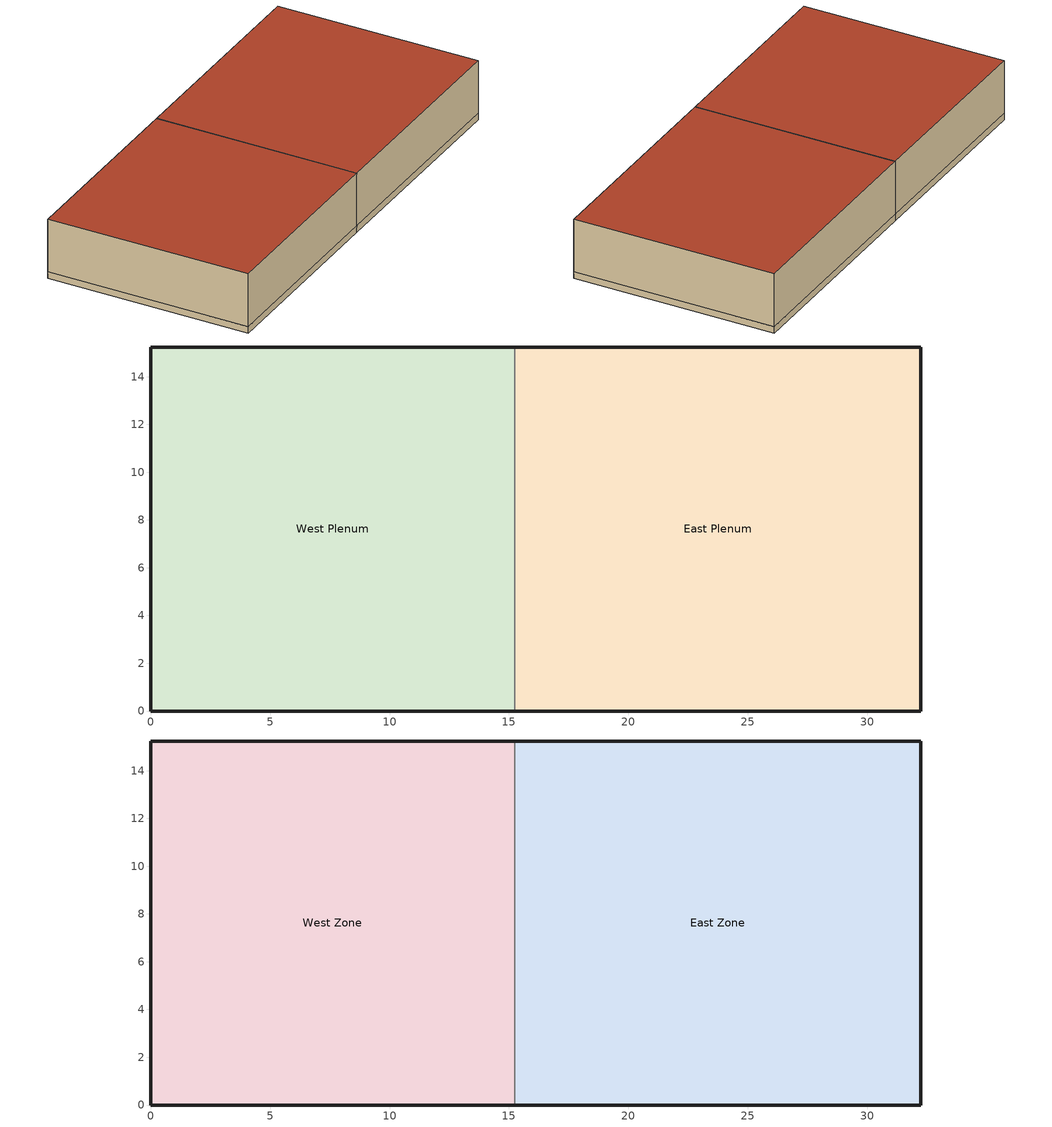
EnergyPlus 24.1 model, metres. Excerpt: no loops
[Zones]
East Plenum
 floor ground (FLOOR): 32.24,0 15.24,0 15.24,15.24 32.24,15.24 z0
 wall outside (ext-walls): 15.24,0 32.24,0 32.24,15.24 15.24,15.24 z0:0.5
 wall to West Plenum (PARTITION): 15.24,15.24 15.24,0 z0:0.5
West Plenum
 floor ground (FLOOR): 15.24,0 0,0 0,15.24 15.24,15.24 z0
 wall outside (ext-walls): 15.24,15.24 0,15.24 0,0 15.24,0 z0:0.5
 wall adiabatic (PARTITION): 15.24,0 15.24,15.24 z0:0.5
East Zone
 floor to East Plenum (Plenum Floor): 32.24,0 15.24,0 15.24,15.24 32.24,15.24 z0.5
 wall outside (ext-walls): 15.24,0 32.24,0 32.24,15.24 15.24,15.24 z0.5:4.57
 wall to West Zone (PARTITION): 15.24,15.24 15.24,0 z0.5:4.57
 roof outside (ROOF19): 15.24,15.24 15.24,0 32.24,0 32.24,15.24 z4.57
West Zone
 floor to West Plenum (Plenum Floor): 15.24,0 0,0 0,15.24 15.24,15.24 z0.5
 wall outside (ext-walls): 15.24,15.24 0,15.24 0,0 15.24,0 z0.5:4.57
 roof outside (ROOF19): 0,15.24 0,0 15.24,0 15.24,15.24 z4.57
[Building]
Simple One Zone (Wireframe DXF): Loads convergence tolerance value=0.04; Maximum number of warmup days=30; Minimum number of warmup days=6; North axis=0; Solar distribution=MinimalShadowing; Temperature convergence tolerance value=0.004; Terrain=Suburbs
[Site:GroundTemperature:BuildingSurface]
20.03, 20.03, 20.13, 20.3, 20.43, 20.52, 20.62, 20.77, 20.78, 20.55, 20.44, 20.2
[Site:GroundTemperature:Deep]
16.1, 16.1, 16.1, 16.1, 16.1, 16.1, 16.1, 16.1, 16.1, 16.1, 16.1, 16.1
[Site:GroundTemperature:Shallow]
20.03, 20.03, 20.13, 20.3, 20.43, 20.52, 20.62, 20.77, 20.78, 20.55, 20.44, 20.2
[Site:Location]
CHICAGO_IL_USA TMY2-94846: Elevation=190; Latitude=41.78; Longitude=-87.75; Time zone=-6
[SizingPeriod:DesignDay] Barometric pressure=99063; Daylight saving time indicator=No; Humidity condition type=WetBulb; Rain indicator=No; Snow indicator=No; Solar model indicator=ASHRAEClearSky
Name | Daily dry bulb temperature range | Day of month | Day type | Maximum dry bulb temperature | Month | Sky clearness | Wetbulb or dewpoint at maximum dry bulb | Wind direction | Wind speed
CHICAGO_IL_USA Annual Cooling 1% Design Conditions DB/MCWB | 10.7 | 3 | SummerDesignDay | 31.5 | 7 | 1 | 23 | 230 | 5.3
CHICAGO_IL_USA Annual Heating 99% Design Conditions DB | 0 | 8 | WinterDesignDay | -17.3 | 1 | 0 | -17.3 | 270 | 4.9
[Construction]
FLOOR: C5 - 4 IN HW CONCRETE
PARTITION: E1 - 3 / 4 IN PLASTER OR GYP BOARD, C6 - 8 IN CLAY TILE, E1 - 3 / 4 IN PLASTER OR GYP BOARD
PLENUM FLOOR: C19 - 2 IN LIGHT WEIGHT CONCRETE
ROOF19: R19LAYER
ext-walls: 1IN Stucco, 8IN Concrete HW, Wall Insulation [5], 1/2IN Gypsum
[Material] Thermal absorptance=0.9
Name | Conductivity | Density | Roughness | Solar absorptance | Specific heat | Thickness | Visible absorptance
1/2IN Gypsum | 0.16 | 784.9 | Smooth | 0.92 | 830 | 0.0127 | 0.92
1IN Stucco | 0.6918 | 1858 | Smooth | 0.92 | 837 | 0.0253 | 0.92
8IN Concrete HW | 1.7296 | 2243 | MediumRough | 0.65 | 837 | 0.2033 | 0.65
C5 - 4 IN HW CONCRETE | 1.729577 | 2242.585 | MediumRough | 0.65 | 836.8 | 0.101498 | 0.65
C6 - 8 IN CLAY TILE | 0.570761 | 1121.292 | Smooth | 0.82 | 836.8 | 0.203302 | 0.82
C19 - 2 IN LIGHT WEIGHT CONCRETE | 0.129891 | 480.5539 | MediumRough | 0.2 | 836.8 | 0.0508102 | 0.2
E1 - 3 / 4 IN PLASTER OR GYP BOARD | 0.726422 | 1601.846 | Smooth | 0.92 | 836.8 | 0.01905 | 0.92
Wall Insulation [5] | 0.0432 | 91 | MediumRough | 0.5 | 837 | 0.0453 | 0.5
[Material:NoMass]
R19LAYER: Roughness=Rough; Solar absorptance=0.75; Thermal absorptance=0.9; Thermal resistance=3.344; Visible absorptance=0.75
[AvailabilityManager:Scheduled] Schedule=FanAndCoilAvailSched
East Data Center Avail; West Data Center Avail
[ElectricEquipment] Design level=0; Design level calculation method=EquipmentLevel; End use subcategory=MiscPlug; Fraction latent=0; Fraction lost=0; Schedule=BLDG_EQUIP_SCH
Name | Fraction radiant | Zone or zonelist or space or spacelist
East Zone_MiscPlug_Equip | 0.5 | East Zone
West Zone_MiscPlug_Equip | 0.25 | West Zone
[ElectricEquipment:ITE:AirCooled] Air flow calculation method=FlowFromSystem; Air flow function of loading and air temperature curve=Data Center Servers Airflow fLoadTemp; Air inlet connection type=AdjustedSupply; Cpu end use subcategory=ITE-CPU; Cpu loading schedule=Data Center CPU Loading Schedule; Cpu power input function of loading and air temperature curve=Data Center Servers Power fLoadTemp; Design electric power supply efficiency=0.9; Design entering air temperature=15; Design fan air flow rate per power input=0.0001; Design fan power input fraction=0.4; Design power input calculation method=Watts/Area; Design power input schedule=Data Center Operation Schedule; Design recirculation fraction=0.1; Electric power supply efficiency function of part load ratio curve=UPS Efficiency fPLR; Electric power supply end use subcategory=ITE-UPS; Environmental class=A3; Fan end use subcategory=ITE-Fans; Fan power input function of flow curve=ECM FanPower fFlow; Fraction of electric power supply losses to zone=1; Recirculation function of loading and supply temperature curve=Data Center Recirculation fLoadTemp; Watts per floor area=200
Name | Return temperature difference | Supply temperature difference | Zone or space
EastDataCenter_Equip | 0 | 2 | East Zone
WestDataCenter_Equip |  |  | West Zone
[EnergyManagementSystem:GlobalVariable]
EnergyManagementSystem:GlobalVariable 1: PUE_Value
[EnergyManagementSystem:OutputVariable]
Power Utilization Effectiveness: Ems variable=PUE_Value; Type of data in variable=Averaged; Update frequency=SystemTimestep
[EnergyManagementSystem:Program]
CalculatePUE: IF IT_Equip_power > 0.0; set PUE_Value = whole_building_power / IT_Equip_power; ELSE; set PUE_Value = 0.0; ENDIF
[EnergyManagementSystem:ProgramCallingManager]
Calculate Power Utilization Effectiveness: EndOfZoneTimestepBeforeZoneReporting; CalculatePUE
[EnergyManagementSystem:Sensor] Output variable or output meter index key=Whole Building
Name | Output variable or output meter
IT_Equip_Power | Facility Total Building Electricity Demand Rate
Whole_Building_Power | Facility Total Electricity Demand Rate
Whole_HVAC_Power | Facility Total HVAC Electricity Demand Rate
[Lights] Design level calculation method=LightingLevel; End use subcategory=GeneralLights; Fraction radiant=0.59; Fraction replaceable=0; Fraction visible=0.2; Lighting level=284; Return air fraction=0; Schedule=LIGHTS-1
Name | Zone or zonelist or space or spacelist
East Zone Lights | East Zone
West Zone Lights | West Zone
[People] Activity level schedule=Activity Sch; Air velocity schedule=Air Velo Sch; Carbon dioxide generation rate=3.82e-08; Clothing insulation calculation method=ClothingInsulationSchedule; Clothing insulation schedule=Clothing Sch; Fraction radiant=0.3; Mean radiant temperature calculation type=EnclosureAveraged; Number of people=0; Number of people calculation method=People; Number of people schedule=OFFICE OCCUPANCY; Thermal comfort model 1 type=Fanger; Work efficiency schedule=Work Eff Sch
Name | Zone or zonelist or space or spacelist
East Zone PEOPLE | East Zone
West Zone PEOPLE | West Zone
[Zone] Ceiling height=Autocalculate; Multiplier=1; Type=1; Volume=Autocalculate
East Plenum; East Zone; West Plenum; West Zone
[Curve:Biquadratic] Input unit type for x=Dimensionless; Input unit type for y=Temperature; Maximum curve output=99; Maximum value of x=1.5; Maximum value of y=99; Minimum curve output=0; Minimum value of x=0; Minimum value of y=-10; Output unit type=Dimensionless; Coefficient3 x 2=0; Coefficient5 y 2=0; Coefficient6 x y=0
Name | Coefficient1 constant | Coefficient2 x | Coefficient4 y
Data Center Recirculation fLoadTemp | 1 | 0 | 0
Data Center Servers Airflow fLoadTemp | -1.4 | 0.9 | 0.1
Data Center Servers Power fLoadTemp | -1 | 1 | 0.06667
[Curve:Quadratic] Maximum value of x=99; Minimum value of x=0; Coefficient3 x 2=0
Name | Coefficient1 constant | Coefficient2 x
ECM FanPower fFlow | 0 | 1
UPS Efficiency fPLR | 1 | 0
[Schedule:Compact]
Activity Sch: Through: 12/31, For: AllDays, Until: 24:00, 131.8
Air Velo Sch: Through: 12/31, For: AllDays, Until: 24:00, 0.137
BLDG_EQUIP_SCH: Through: 12/31, For: Weekdays, Until: 08:00, 0.4, Until: 12:00, 0.9, Until: 13:00, 0.8, Until: 17:00, 0.9, Until: 18:00, 0.5, Until: 24:00, 0.4, For: SummerDesignDay, Until: 24:00, 1, For: Saturday, Until: 06:00, 0.3, Until: 08:00, 0.4, Until: 12:00, 0.5, Until: 17:00, 0.35, Until: 24:00, 0.3, For: WinterDesignDay, Until: 24:00, 0, For: Sunday Holidays AllOtherDays, Until: 24:00, 0.3
Clothing Sch; FanAndCoilAvailSched: Through: 12/31, For: AllDays, Until: 24:00, 1
Data Center CPU Loading Schedule: Through: 12/31, For: SummerDesignDay, Until: 24:00, 1, For: AllOtherDays, Until: 6:00, 0.5, Until: 8:00, 0.75, Until: 18:00, 1, Until: 24:00, 0.8
LIGHTS-1: Through: 12/31, For: Weekdays SummerDesignDay WinterDesignDay, Until: 9:00, 0.05, Until: 10:00, 0.9, Until: 11:00, 0.95, Until: 12:00, 1, Until: 13:00, 0.95, Until: 14:00, 0.8, Until: 15:00, 0.9, Until: 17:00, 1, Until: 24:00, 0.05, For: AllOtherDays, Until: 24:00, 0.05
OFFICE OCCUPANCY: Through: 12/31, For: WeekDays SummerDesignDay, Until: 6:00, 0, Until: 7:00, 0.1, Until: 8:00, 0.5, Until: 12:00, 1, Until: 13:00, 0.5, Until: 16:00, 1, Until: 17:00, 0.5, Until: 18:00, 0.1, Until: 24:00, 0, For: AllOtherDays, Until: 24:00, 0
Work Eff Sch: Through: 12/31, For: AllDays, Until: 24:00, 0
[Schedule:Constant]
Data Center Operation Schedule: Hourly value=1
